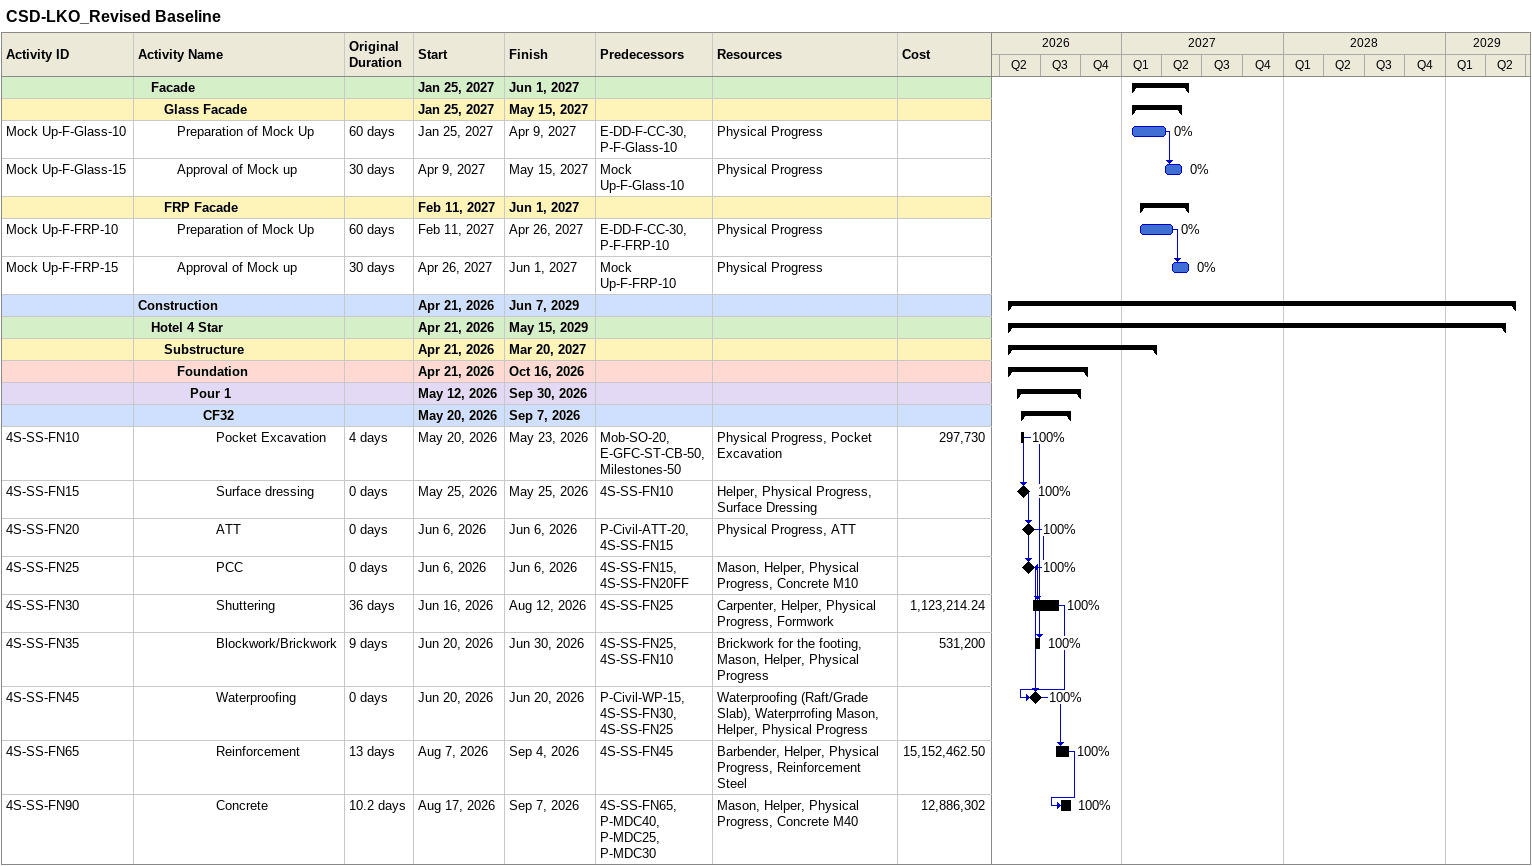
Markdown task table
CSD-LKO_Revised Baseline

| ID | Level | Task | Original duration | Start | Finish | Predecessors | Resources | % complete | Cost |
|---|---|---|---|---|---|---|---|---|---|
|  | 2 | **Facade** |  | 2027-01-25 | 2027-06-01 |  |  |  |  |
|  | 3 | **Glass Facade** |  | 2027-01-25 | 2027-05-15 |  |  |  |  |
| Mock Up-F-Glass-10 | 4 | Preparation of Mock Up | 60d | 2027-01-25 | 2027-04-09 | E-DD-F-CC-30, P-F-Glass-10 | Physical Progress | 0 |  |
| Mock Up-F-Glass-15 | 4 | Approval of Mock up | 30d | 2027-04-09 | 2027-05-15 | Mock Up-F-Glass-10 | Physical Progress | 0 |  |
|  | 3 | **FRP Facade** |  | 2027-02-11 | 2027-06-01 |  |  |  |  |
| Mock Up-F-FRP-10 | 4 | Preparation of Mock Up | 60d | 2027-02-11 | 2027-04-26 | E-DD-F-CC-30, P-F-FRP-10 | Physical Progress | 0 |  |
| Mock Up-F-FRP-15 | 4 | Approval of Mock up | 30d | 2027-04-26 | 2027-06-01 | Mock Up-F-FRP-10 | Physical Progress | 0 |  |
|  | 1 | **Construction** |  | 2026-04-21 | 2029-06-07 |  |  |  |  |
|  | 2 | **Hotel 4 Star** |  | 2026-04-21 | 2029-05-15 |  |  |  |  |
|  | 3 | **Substructure** |  | 2026-04-21 | 2027-03-20 |  |  |  |  |
|  | 4 | **Foundation** |  | 2026-04-21 | 2026-10-16 |  |  |  |  |
|  | 5 | **Pour 1** |  | 2026-05-12 | 2026-09-30 |  |  |  |  |
|  | 6 | **CF32** |  | 2026-05-20 | 2026-09-07 |  |  |  |  |
| 4S-SS-FN10 | 7 | Pocket Excavation | 4d | 2026-05-20 | 2026-05-23 | Mob-SO-20, E-GFC-ST-CB-50, Milestones-50 | Physical Progress, Pocket Excavation | 100 | 297730 |
| 4S-SS-FN15 | 7 | Surface dressing | 0d | 2026-05-25 | 2026-05-25 | 4S-SS-FN10 | Helper, Physical Progress, Surface Dressing | 100 |  |
| 4S-SS-FN20 | 7 | ATT | 0d | 2026-06-06 | 2026-06-06 | P-Civil-ATT-20, 4S-SS-FN15 | Physical Progress, ATT | 100 |  |
| 4S-SS-FN25 | 7 | PCC | 0d | 2026-06-06 | 2026-06-06 | 4S-SS-FN15, 4S-SS-FN20FF | Mason, Helper, Physical Progress, Concrete M10 | 100 |  |
| 4S-SS-FN30 | 7 | Shuttering | 36d | 2026-06-16 | 2026-08-12 | 4S-SS-FN25 | Carpenter, Helper, Physical Progress, Formwork | 100 | 1123214.24 |
| 4S-SS-FN35 | 7 | Blockwork/Brickwork | 9d | 2026-06-20 | 2026-06-30 | 4S-SS-FN25, 4S-SS-FN10 | Brickwork for the footing, Mason, Helper, Physical Progress | 100 | 531200 |
| 4S-SS-FN45 | 7 | Waterproofing | 0d | 2026-06-20 | 2026-06-20 | P-Civil-WP-15, 4S-SS-FN30, 4S-SS-FN25 | Waterproofing (Raft/Grade Slab), Waterprrofing Mason, Helper, Physical Progress | 100 |  |
| 4S-SS-FN65 | 7 | Reinforcement | 13d | 2026-08-07 | 2026-09-04 | 4S-SS-FN45 | Barbender, Helper, Physical Progress, Reinforcement Steel | 100 | 15152462.50 |
| 4S-SS-FN90 | 7 | Concrete | 10.2d | 2026-08-17 | 2026-09-07 | 4S-SS-FN65, P-MDC40, P-MDC25, P-MDC30 | Mason, Helper, Physical Progress, Concrete M40 | 100 | 12886302 |
